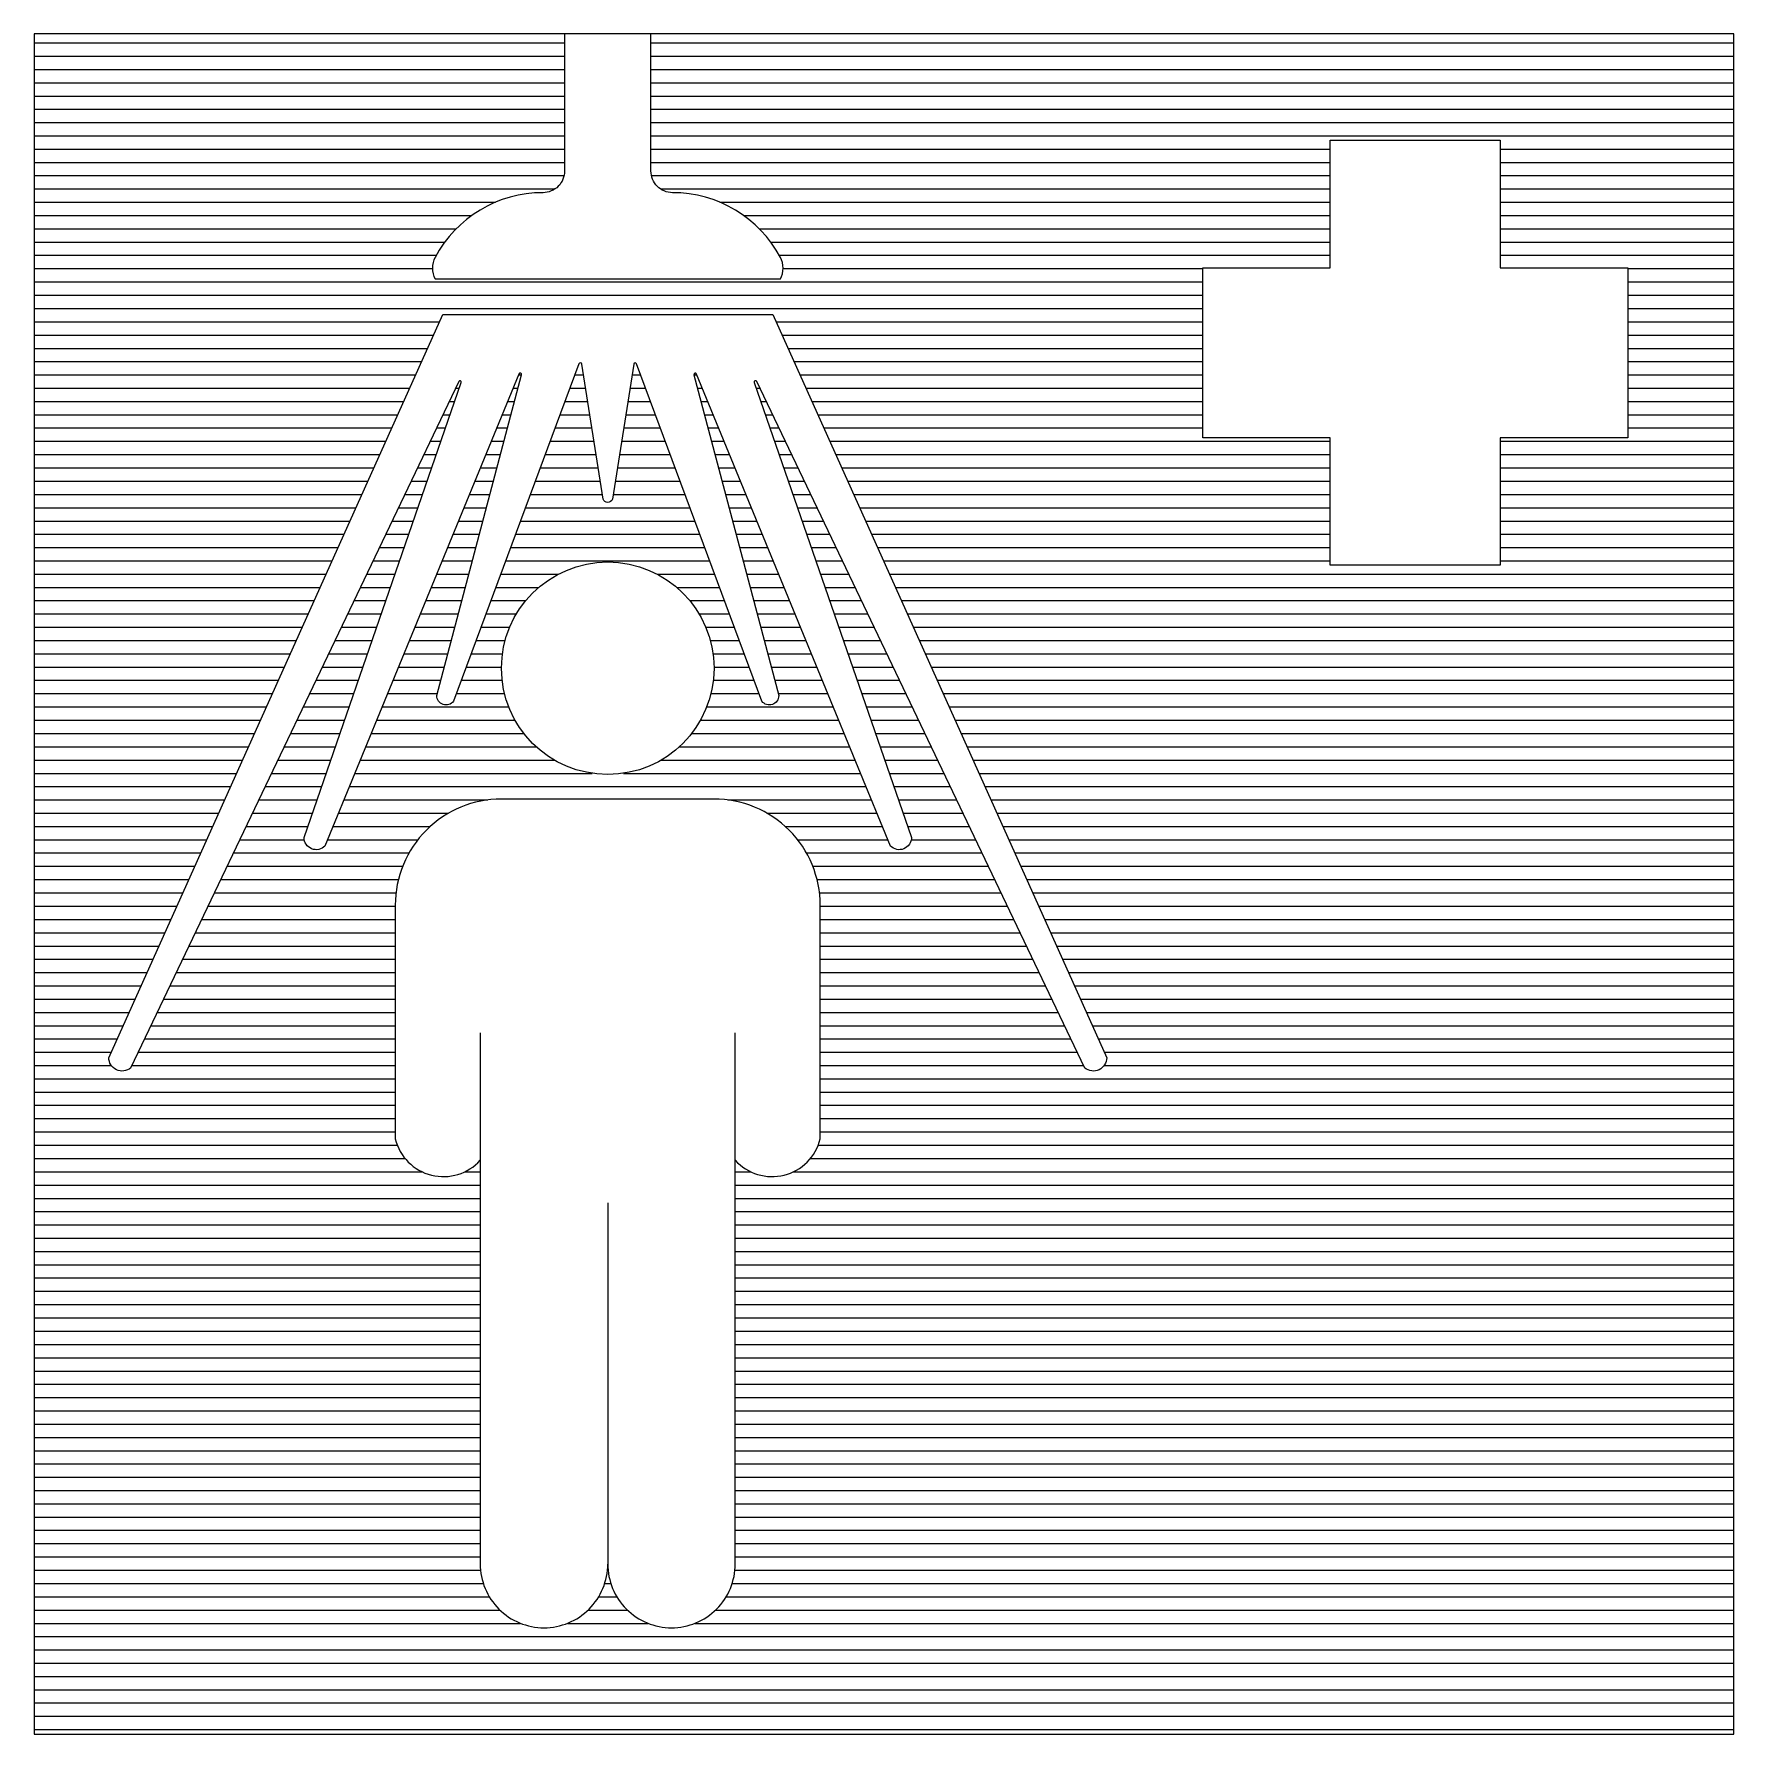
# Model space of a CAD drawing. Extents: x 4 to 16, y 73 to 85.
import ezdxf

# ---------------------------------------------------------------- set-up
doc = ezdxf.new("R2010")
doc.units = 0
doc.layers.get('0').update_dxf_attribs({"linetype": 'CONTINUOUS'})
doc.layers.add('GROEN', color=3, linetype='CONTINUOUS')
doc.layers.add('VEILIG', color=7, linetype='CONTINUOUS')

# ---------------------------------------------------------------- blocks, each defined once
blk = doc.blocks.new('*X')
at = {"color": 0}
for p, q in [((4, 84.938), (7.745, 84.938)), ((4, 84.844), (7.745, 84.844)), ((8.355, 84.938), (16, 84.938)), ((8.355, 84.844), (16, 84.844)), ((4, 84.75), (7.745, 84.75)), ((8.355, 84.75), (16, 84.75)), ((4, 84.656), (7.745, 84.656)), ((8.355, 84.656), (16, 84.656)), ((4, 84.562), (7.745, 84.562)), ((8.355, 84.562), (16, 84.562)), ((4, 84.469), (7.745, 84.469)), ((4, 84.375), (7.745, 84.375)), ((8.355, 84.469), (16, 84.469)), ((8.355, 84.375), (16, 84.375)), ((4, 84.281), (7.745, 84.281)), ((8.355, 84.281), (16, 84.281)), ((4, 84.188), (7.745, 84.188)), ((8.355, 84.188), (13.15, 84.188)), ((14.35, 84.188), (16, 84.188)), ((4, 84.094), (7.745, 84.094)), ((4, 84), (7.742, 84)), ((8.355, 84.094), (13.15, 84.094)), ((8.358, 84), (13.15, 84)), ((14.35, 84.094), (16, 84.094)), ((14.35, 84), (16, 84)), ((4, 83.906), (7.678, 83.906)), ((8.422, 83.906), (13.15, 83.906)), ((14.35, 83.906), (16, 83.906)), ((4, 83.812), (7.258, 83.812)), ((8.842, 83.812), (13.15, 83.812)), ((14.35, 83.812), (16, 83.812)), ((4, 83.719), (7.09, 83.719)), ((9.01, 83.719), (13.15, 83.719)), ((14.35, 83.719), (16, 83.719)), ((4, 83.625), (6.98, 83.625)), ((4, 83.531), (6.9, 83.531)), ((9.12, 83.625), (13.15, 83.625)), ((9.2, 83.531), (13.15, 83.531)), ((14.35, 83.625), (16, 83.625)), ((14.35, 83.531), (16, 83.531)), ((4, 83.438), (6.839, 83.438)), ((9.261, 83.438), (13.15, 83.438)), ((14.35, 83.438), (16, 83.438)), ((4, 83.344), (6.812, 83.344)), ((9.288, 83.344), (12.25, 83.344)), ((15.25, 83.344), (16, 83.344)), ((4, 83.25), (12.25, 83.25)), ((15.25, 83.25), (16, 83.25)), ((4, 83.156), (12.25, 83.156)), ((4, 83.062), (12.25, 83.062)), ((15.25, 83.156), (16, 83.156)), ((15.25, 83.062), (16, 83.062)), ((4, 82.969), (6.862, 82.969)), ((9.238, 82.969), (12.25, 82.969)), ((15.25, 82.969), (16, 82.969)), ((4, 82.875), (6.82, 82.875)), ((9.28, 82.875), (12.25, 82.875)), ((15.25, 82.875), (16, 82.875)), ((4, 82.781), (6.778, 82.781)), ((4, 82.688), (6.736, 82.688)), ((9.322, 82.781), (12.25, 82.781)), ((9.364, 82.688), (12.25, 82.688)), ((15.25, 82.781), (16, 82.781)), ((15.25, 82.688), (16, 82.688)), ((4, 82.594), (6.694, 82.594)), ((7.42, 82.594), (7.442, 82.594)), ((7.818, 82.594), (7.879, 82.594)), ((8.221, 82.594), (8.282, 82.594)), ((8.658, 82.594), (8.68, 82.594)), ((9.406, 82.594), (12.25, 82.594)), ((15.25, 82.594), (16, 82.594)), ((4, 82.5), (6.651, 82.5)), ((6.975, 82.5), (7.003, 82.5)), ((7.382, 82.5), (7.417, 82.5)), ((7.784, 82.5), (7.893, 82.5)), ((8.207, 82.5), (8.316, 82.5)), ((8.683, 82.5), (8.718, 82.5)), ((9.097, 82.5), (9.125, 82.5)), ((9.449, 82.5), (12.25, 82.5)), ((15.25, 82.5), (16, 82.5)), ((4, 82.406), (6.609, 82.406)), ((6.93, 82.406), (6.97, 82.406)), ((7.343, 82.406), (7.392, 82.406)), ((7.749, 82.406), (7.908, 82.406)), ((8.192, 82.406), (8.351, 82.406)), ((8.708, 82.406), (8.757, 82.406)), ((9.13, 82.406), (9.17, 82.406)), ((9.491, 82.406), (12.25, 82.406)), ((15.25, 82.406), (16, 82.406)), ((4, 82.312), (6.567, 82.312)), ((4, 82.219), (6.525, 82.219)), ((6.841, 82.219), (6.905, 82.219)), ((6.886, 82.312), (6.938, 82.312)), ((7.266, 82.219), (7.343, 82.219)), ((7.305, 82.312), (7.368, 82.312)), ((7.679, 82.219), (7.938, 82.219)), ((7.714, 82.312), (7.923, 82.312)), ((8.162, 82.219), (8.421, 82.219)), ((8.177, 82.312), (8.386, 82.312)), ((8.732, 82.312), (8.795, 82.312)), ((8.757, 82.219), (8.834, 82.219)), ((9.162, 82.312), (9.214, 82.312)), ((9.195, 82.219), (9.259, 82.219)), ((9.533, 82.312), (12.25, 82.312)), ((9.575, 82.219), (12.25, 82.219)), ((15.25, 82.312), (16, 82.312)), ((15.25, 82.219), (16, 82.219)), ((4, 82.125), (6.483, 82.125)), ((6.796, 82.125), (6.873, 82.125)), ((7.228, 82.125), (7.318, 82.125)), ((7.644, 82.125), (7.953, 82.125)), ((8.147, 82.125), (8.456, 82.125)), ((8.782, 82.125), (8.872, 82.125)), ((9.227, 82.125), (9.304, 82.125)), ((9.617, 82.125), (13.15, 82.125)), ((14.35, 82.125), (16, 82.125)), ((4, 82.031), (6.441, 82.031)), ((6.751, 82.031), (6.84, 82.031)), ((7.189, 82.031), (7.293, 82.031)), ((7.609, 82.031), (7.968, 82.031)), ((8.132, 82.031), (8.491, 82.031)), ((8.807, 82.031), (8.911, 82.031)), ((9.26, 82.031), (9.349, 82.031)), ((9.659, 82.031), (13.15, 82.031)), ((14.35, 82.031), (16, 82.031)), ((4, 81.938), (6.399, 81.938)), ((4, 81.844), (6.357, 81.844)), ((6.662, 81.844), (6.776, 81.844)), ((6.706, 81.938), (6.808, 81.938)), ((7.112, 81.844), (7.243, 81.844)), ((7.151, 81.938), (7.268, 81.938)), ((7.54, 81.844), (7.997, 81.844)), ((7.575, 81.938), (7.982, 81.938)), ((8.103, 81.844), (8.56, 81.844)), ((8.118, 81.938), (8.525, 81.938)), ((8.832, 81.938), (8.949, 81.938)), ((8.857, 81.844), (8.988, 81.844)), ((9.292, 81.938), (9.394, 81.938)), ((9.324, 81.844), (9.438, 81.844)), ((9.701, 81.938), (13.15, 81.938)), ((9.743, 81.844), (13.15, 81.844)), ((14.35, 81.938), (16, 81.938)), ((14.35, 81.844), (16, 81.844)), ((4, 81.75), (6.314, 81.75)), ((6.617, 81.75), (6.743, 81.75)), ((7.074, 81.75), (7.219, 81.75)), ((7.505, 81.75), (8.012, 81.75)), ((8.088, 81.75), (8.595, 81.75)), ((8.881, 81.75), (9.026, 81.75)), ((9.357, 81.75), (9.483, 81.75)), ((9.786, 81.75), (13.15, 81.75)), ((14.35, 81.75), (16, 81.75)), ((4, 81.656), (6.272, 81.656)), ((6.572, 81.656), (6.711, 81.656)), ((7.035, 81.656), (7.194, 81.656)), ((7.47, 81.656), (8.63, 81.656)), ((8.906, 81.656), (9.065, 81.656)), ((9.389, 81.656), (9.528, 81.656)), ((9.828, 81.656), (13.15, 81.656)), ((14.35, 81.656), (16, 81.656)), ((4, 81.562), (6.23, 81.562)), ((6.527, 81.562), (6.678, 81.562)), ((6.997, 81.562), (7.169, 81.562)), ((7.435, 81.562), (8.665, 81.562)), ((8.931, 81.562), (9.103, 81.562)), ((9.422, 81.562), (9.573, 81.562)), ((9.87, 81.562), (13.15, 81.562)), ((14.35, 81.562), (16, 81.562)), ((4, 81.469), (6.188, 81.469)), ((4, 81.375), (6.146, 81.375)), ((6.438, 81.375), (6.614, 81.375)), ((6.482, 81.469), (6.646, 81.469)), ((6.92, 81.375), (7.119, 81.375)), ((6.958, 81.469), (7.144, 81.469)), ((7.365, 81.375), (8.735, 81.375)), ((7.4, 81.469), (8.7, 81.469)), ((8.956, 81.469), (9.142, 81.469)), ((8.981, 81.375), (9.18, 81.375)), ((9.454, 81.469), (9.618, 81.469)), ((9.486, 81.375), (9.662, 81.375)), ((9.912, 81.469), (13.15, 81.469)), ((9.954, 81.375), (13.15, 81.375)), ((14.35, 81.469), (16, 81.469)), ((14.35, 81.375), (16, 81.375)), ((4, 81.281), (6.104, 81.281)), ((6.393, 81.281), (6.581, 81.281)), ((6.881, 81.281), (7.095, 81.281)), ((7.331, 81.281), (8.769, 81.281)), ((9.005, 81.281), (9.219, 81.281)), ((9.519, 81.281), (9.707, 81.281)), ((9.996, 81.281), (13.15, 81.281)), ((14.35, 81.281), (16, 81.281)), ((4, 81.188), (6.062, 81.188)), ((6.348, 81.188), (6.549, 81.188)), ((6.843, 81.188), (7.07, 81.188)), ((7.296, 81.188), (7.702, 81.188)), ((8.398, 81.188), (8.804, 81.188)), ((9.03, 81.188), (9.257, 81.188)), ((9.551, 81.188), (9.752, 81.188)), ((10.038, 81.188), (16, 81.188)), ((4, 81.094), (6.02, 81.094)), ((4, 81), (5.978, 81)), ((6.258, 81), (6.484, 81)), ((6.303, 81.094), (6.516, 81.094)), ((6.765, 81), (7.02, 81)), ((6.804, 81.094), (7.045, 81.094)), ((7.226, 81), (7.471, 81)), ((7.261, 81.094), (7.563, 81.094)), ((8.537, 81.094), (8.839, 81.094)), ((8.629, 81), (8.874, 81)), ((9.055, 81.094), (9.296, 81.094)), ((9.08, 81), (9.335, 81)), ((9.584, 81.094), (9.797, 81.094)), ((9.616, 81), (9.842, 81)), ((10.08, 81.094), (16, 81.094)), ((10.122, 81), (16, 81)), ((4, 80.906), (5.935, 80.906)), ((6.214, 80.906), (6.451, 80.906)), ((6.727, 80.906), (6.995, 80.906)), ((7.191, 80.906), (7.405, 80.906)), ((8.695, 80.906), (8.909, 80.906)), ((9.105, 80.906), (9.373, 80.906)), ((9.649, 80.906), (9.886, 80.906)), ((10.165, 80.906), (16, 80.906)), ((4, 80.812), (5.893, 80.812)), ((6.169, 80.812), (6.419, 80.812)), ((6.688, 80.812), (6.971, 80.812)), ((7.156, 80.812), (7.358, 80.812)), ((8.742, 80.812), (8.944, 80.812)), ((9.129, 80.812), (9.412, 80.812)), ((9.681, 80.812), (9.931, 80.812)), ((10.207, 80.812), (16, 80.812)), ((4, 80.719), (5.851, 80.719)), ((6.124, 80.719), (6.387, 80.719)), ((6.65, 80.719), (6.946, 80.719)), ((7.122, 80.719), (7.326, 80.719)), ((8.774, 80.719), (8.978, 80.719)), ((9.154, 80.719), (9.45, 80.719)), ((9.713, 80.719), (9.976, 80.719)), ((10.249, 80.719), (16, 80.719)), ((4, 80.625), (5.809, 80.625)), ((4, 80.531), (5.767, 80.531)), ((6.034, 80.531), (6.322, 80.531)), ((6.079, 80.625), (6.354, 80.625)), ((6.573, 80.531), (6.896, 80.531)), ((6.611, 80.625), (6.921, 80.625)), ((7.052, 80.531), (7.3, 80.531)), ((7.087, 80.625), (7.307, 80.625)), ((8.793, 80.625), (9.013, 80.625)), ((8.8, 80.531), (9.048, 80.531)), ((9.179, 80.625), (9.489, 80.625)), ((9.204, 80.531), (9.527, 80.531)), ((9.746, 80.625), (10.021, 80.625)), ((9.778, 80.531), (10.066, 80.531)), ((10.291, 80.625), (16, 80.625)), ((10.333, 80.531), (16, 80.531)), ((4, 80.438), (5.725, 80.438)), ((5.99, 80.438), (6.289, 80.438)), ((6.534, 80.438), (6.871, 80.438)), ((7.017, 80.438), (7.305, 80.438)), ((8.795, 80.438), (9.083, 80.438)), ((9.229, 80.438), (9.566, 80.438)), ((9.811, 80.438), (10.11, 80.438)), ((10.375, 80.438), (16, 80.438)), ((4, 80.344), (5.683, 80.344)), ((5.945, 80.344), (6.257, 80.344)), ((6.496, 80.344), (6.846, 80.344)), ((6.982, 80.344), (7.322, 80.344)), ((8.778, 80.344), (9.118, 80.344)), ((9.254, 80.344), (9.604, 80.344)), ((9.843, 80.344), (10.155, 80.344)), ((10.417, 80.344), (16, 80.344)), ((4, 80.25), (5.641, 80.25)), ((5.9, 80.25), (6.224, 80.25)), ((6.457, 80.25), (7.351, 80.25)), ((8.749, 80.25), (9.643, 80.25)), ((9.876, 80.25), (10.2, 80.25)), ((10.459, 80.25), (16, 80.25)), ((4, 80.156), (5.598, 80.156)), ((4, 80.062), (5.556, 80.062)), ((5.81, 80.062), (6.16, 80.062)), ((5.855, 80.156), (6.192, 80.156)), ((6.38, 80.062), (7.458, 80.062)), ((6.419, 80.156), (7.396, 80.156)), ((8.642, 80.062), (9.72, 80.062)), ((8.704, 80.156), (9.681, 80.156)), ((9.908, 80.156), (10.245, 80.156)), ((9.94, 80.062), (10.29, 80.062)), ((10.502, 80.156), (16, 80.156)), ((10.544, 80.062), (16, 80.062)), ((4, 79.969), (5.514, 79.969)), ((5.766, 79.969), (6.127, 79.969)), ((6.342, 79.969), (7.545, 79.969)), ((8.555, 79.969), (9.758, 79.969)), ((9.973, 79.969), (10.334, 79.969)), ((10.586, 79.969), (16, 79.969)), ((4, 79.875), (5.472, 79.875)), ((5.721, 79.875), (6.095, 79.875)), ((6.303, 79.875), (7.673, 79.875)), ((8.427, 79.875), (9.797, 79.875)), ((10.005, 79.875), (10.379, 79.875)), ((10.628, 79.875), (16, 79.875)), ((4, 79.781), (5.43, 79.781)), ((4, 79.688), (5.388, 79.688)), ((5.631, 79.688), (6.03, 79.688)), ((5.676, 79.781), (6.062, 79.781)), ((6.226, 79.688), (9.874, 79.688)), ((6.265, 79.781), (7.94, 79.781)), ((8.16, 79.781), (9.835, 79.781)), ((10.038, 79.781), (10.424, 79.781)), ((10.07, 79.688), (10.469, 79.688)), ((10.67, 79.781), (16, 79.781)), ((10.712, 79.688), (16, 79.688)), ((4, 79.594), (5.346, 79.594)), ((5.586, 79.594), (5.998, 79.594)), ((6.188, 79.594), (7.203, 79.594)), ((8.897, 79.594), (9.912, 79.594)), ((10.102, 79.594), (10.514, 79.594)), ((10.754, 79.594), (16, 79.594)), ((4, 79.5), (5.304, 79.5)), ((5.542, 79.5), (5.965, 79.5)), ((6.149, 79.5), (6.926, 79.5)), ((9.174, 79.5), (9.951, 79.5)), ((10.135, 79.5), (10.558, 79.5)), ((10.796, 79.5), (16, 79.5)), ((4, 79.406), (5.261, 79.406)), ((5.497, 79.406), (5.933, 79.406)), ((6.111, 79.406), (6.797, 79.406)), ((9.303, 79.406), (9.989, 79.406)), ((10.167, 79.406), (10.603, 79.406)), ((10.839, 79.406), (16, 79.406)), ((4, 79.312), (5.219, 79.312)), ((4, 79.219), (5.177, 79.219)), ((5.407, 79.219), (6.647, 79.219)), ((5.452, 79.312), (5.907, 79.312)), ((6.072, 79.312), (6.71, 79.312)), ((9.39, 79.312), (10.028, 79.312)), ((9.453, 79.219), (10.693, 79.219)), ((10.193, 79.312), (10.648, 79.312)), ((10.881, 79.312), (16, 79.312)), ((10.923, 79.219), (16, 79.219)), ((4, 79.125), (5.135, 79.125)), ((5.362, 79.125), (6.602, 79.125)), ((9.498, 79.125), (10.738, 79.125)), ((10.965, 79.125), (16, 79.125)), ((4, 79.031), (5.093, 79.031)), ((5.318, 79.031), (6.572, 79.031)), ((9.528, 79.031), (10.782, 79.031)), ((11.007, 79.031), (16, 79.031)), ((4, 78.938), (5.051, 78.938)), ((4, 78.844), (5.009, 78.844)), ((5.228, 78.844), (6.55, 78.844)), ((5.273, 78.938), (6.555, 78.938)), ((9.545, 78.938), (10.827, 78.938)), ((9.55, 78.844), (10.872, 78.844)), ((11.049, 78.938), (16, 78.938)), ((11.091, 78.844), (16, 78.844)), ((4, 78.75), (4.967, 78.75)), ((5.183, 78.75), (6.55, 78.75)), ((9.55, 78.75), (10.917, 78.75)), ((11.133, 78.75), (16, 78.75)), ((4, 78.656), (4.925, 78.656)), ((5.138, 78.656), (6.55, 78.656)), ((9.55, 78.656), (10.962, 78.656)), ((11.175, 78.656), (16, 78.656)), ((4, 78.562), (4.882, 78.562)), ((5.094, 78.562), (6.55, 78.562)), ((9.55, 78.562), (11.006, 78.562)), ((11.218, 78.562), (16, 78.562)), ((4, 78.469), (4.84, 78.469)), ((4, 78.375), (4.798, 78.375)), ((5.004, 78.375), (6.55, 78.375)), ((5.049, 78.469), (6.55, 78.469)), ((9.55, 78.469), (11.051, 78.469)), ((9.55, 78.375), (11.096, 78.375)), ((11.26, 78.469), (16, 78.469)), ((11.302, 78.375), (16, 78.375)), ((4, 78.281), (4.756, 78.281)), ((4.959, 78.281), (6.55, 78.281)), ((9.55, 78.281), (11.141, 78.281)), ((11.344, 78.281), (16, 78.281)), ((4, 78.188), (4.714, 78.188)), ((4.914, 78.188), (6.55, 78.188)), ((9.55, 78.188), (11.186, 78.188)), ((11.386, 78.188), (16, 78.188)), ((4, 78.094), (4.672, 78.094)), ((4, 78), (4.63, 78)), ((4.825, 78), (6.55, 78)), ((4.87, 78.094), (6.55, 78.094)), ((9.55, 78.094), (11.23, 78.094)), ((9.55, 78), (11.275, 78)), ((11.428, 78.094), (16, 78.094)), ((11.47, 78), (16, 78)), ((4, 77.906), (4.588, 77.906)), ((4.78, 77.906), (6.55, 77.906)), ((9.55, 77.906), (11.32, 77.906)), ((11.512, 77.906), (16, 77.906)), ((4, 77.812), (4.545, 77.812)), ((4.735, 77.812), (6.55, 77.812)), ((9.55, 77.812), (11.365, 77.812)), ((11.555, 77.812), (16, 77.812)), ((4, 77.719), (4.546, 77.719)), ((4.69, 77.719), (6.55, 77.719)), ((9.55, 77.719), (11.41, 77.719)), ((11.554, 77.719), (16, 77.719)), ((4, 77.625), (6.55, 77.625)), ((4, 77.531), (6.55, 77.531)), ((9.55, 77.625), (16, 77.625)), ((9.55, 77.531), (16, 77.531)), ((4, 77.438), (6.55, 77.438)), ((9.55, 77.438), (16, 77.438)), ((4, 77.344), (6.55, 77.344)), ((9.55, 77.344), (16, 77.344)), ((4, 77.25), (6.55, 77.25)), ((9.55, 77.25), (16, 77.25)), ((4, 77.156), (6.564, 77.156)), ((4, 77.062), (6.619, 77.062)), ((9.481, 77.062), (16, 77.062)), ((9.536, 77.156), (16, 77.156)), ((4, 76.969), (6.739, 76.969)), ((7.041, 76.969), (7.15, 76.969)), ((8.95, 76.969), (9.059, 76.969)), ((9.361, 76.969), (16, 76.969)), ((4, 76.875), (7.15, 76.875)), ((8.95, 76.875), (16, 76.875)), ((4, 76.781), (7.15, 76.781)), ((4, 76.688), (7.15, 76.688)), ((8.95, 76.781), (16, 76.781)), ((8.95, 76.688), (16, 76.688)), ((4, 76.594), (7.15, 76.594)), ((8.95, 76.594), (16, 76.594)), ((4, 76.5), (7.15, 76.5)), ((8.95, 76.5), (16, 76.5)), ((4, 76.406), (7.15, 76.406)), ((8.95, 76.406), (16, 76.406)), ((4, 76.312), (7.15, 76.312)), ((4, 76.219), (7.15, 76.219)), ((8.95, 76.312), (16, 76.312)), ((8.95, 76.219), (16, 76.219)), ((4, 76.125), (7.15, 76.125)), ((8.95, 76.125), (16, 76.125)), ((4, 76.031), (7.15, 76.031)), ((8.95, 76.031), (16, 76.031)), ((4, 75.938), (7.15, 75.938)), ((4, 75.844), (7.15, 75.844)), ((8.95, 75.938), (16, 75.938)), ((8.95, 75.844), (16, 75.844)), ((4, 75.75), (7.15, 75.75)), ((8.95, 75.75), (16, 75.75)), ((4, 75.656), (7.15, 75.656)), ((8.95, 75.656), (16, 75.656)), ((4, 75.562), (7.15, 75.562)), ((8.95, 75.562), (16, 75.562)), ((4, 75.469), (7.15, 75.469)), ((4, 75.375), (7.15, 75.375)), ((8.95, 75.469), (16, 75.469)), ((8.95, 75.375), (16, 75.375)), ((4, 75.281), (7.15, 75.281)), ((8.95, 75.281), (16, 75.281)), ((4, 75.188), (7.15, 75.188)), ((8.95, 75.188), (16, 75.188)), ((4, 75.094), (7.15, 75.094)), ((4, 75), (7.15, 75)), ((8.95, 75.094), (16, 75.094)), ((8.95, 75), (16, 75)), ((4, 74.906), (7.15, 74.906)), ((8.95, 74.906), (16, 74.906)), ((4, 74.812), (7.15, 74.812)), ((8.95, 74.812), (16, 74.812)), ((4, 74.719), (7.15, 74.719)), ((8.95, 74.719), (16, 74.719)), ((4, 74.625), (7.15, 74.625)), ((4, 74.531), (7.15, 74.531)), ((8.95, 74.625), (16, 74.625)), ((8.95, 74.531), (16, 74.531)), ((4, 74.438), (7.15, 74.438)), ((8.95, 74.438), (16, 74.438)), ((4, 74.344), (7.15, 74.344)), ((8.95, 74.344), (16, 74.344)), ((4, 74.25), (7.15, 74.25)), ((8.95, 74.25), (16, 74.25)), ((4, 74.156), (7.152, 74.156)), ((4, 74.062), (7.172, 74.062)), ((8.028, 74.062), (8.072, 74.062)), ((8.048, 74.156), (8.052, 74.156)), ((8.928, 74.062), (16, 74.062)), ((8.948, 74.156), (16, 74.156)), ((4, 73.969), (7.214, 73.969)), ((7.986, 73.969), (8.114, 73.969)), ((8.886, 73.969), (16, 73.969)), ((4, 73.875), (7.289, 73.875)), ((7.911, 73.875), (8.189, 73.875)), ((8.811, 73.875), (16, 73.875)), ((4, 73.781), (7.435, 73.781)), ((4, 73.688), (16, 73.688)), ((7.765, 73.781), (8.335, 73.781)), ((8.665, 73.781), (16, 73.781)), ((4, 73.594), (16, 73.594)), ((4, 73.5), (16, 73.5)), ((4, 73.406), (16, 73.406)), ((4, 73.312), (16, 73.312)), ((4, 73.219), (16, 73.219)), ((4, 73.125), (16, 73.125)), ((4, 73.031), (16, 73.031))]:
    blk.add_line(p, q, dxfattribs=at)

msp = doc.modelspace()

# ---------------------------------------------------------------- linework, layer by layer
at = {"layer": 'VEILIG', "color": 0}
for p, q in [((16, 85), (4, 85)), ((4, 85), (4, 73)), ((16, 73), (16, 85)), ((7.15, 77.95), (7.15, 77.05)), ((8.95, 77.05), (8.95, 77.95)), ((8.05, 76.75), (8.05, 74.2)), ((4, 73), (16, 73))]:
    msp.add_line(p, q, dxfattribs=at)
msp.add_lwpolyline([(7.745, 85), (7.745, 84.033, -0.414214), (7.593, 83.88, 0.276984), (6.831, 83.423, 0.25), (6.831, 83.271), (9.269, 83.271, 0.25), (9.269, 83.423, 0.276984), (8.507, 83.88, -0.414214), (8.355, 84.033), (8.355, 85)], format="xyb", dxfattribs=at)
msp.add_lwpolyline([(13.15, 84.25), (14.35, 84.25), (14.35, 83.35), (15.25, 83.35), (15.25, 82.15), (14.35, 82.15), (14.35, 81.25), (13.15, 81.25), (13.15, 82.15), (12.25, 82.15), (12.25, 83.35), (13.15, 83.35)], close=True, dxfattribs=at)
for points in [[(8.017, 81.717), (7.867, 82.67, 0.785044), (7.847, 82.671), (6.962, 80.29, -0.72017), (6.843, 80.33), (7.442, 82.594, 0.919175), (7.423, 82.6), (6.054, 79.268, -0.670213), (5.906, 79.328), (7.016, 82.54, 0.945856), (6.998, 82.548), (4.682, 77.701, -0.630444), (4.528, 77.774), (6.885, 83.021), (8.05, 83.021), (9.215, 83.021), (11.572, 77.774, -0.630444), (11.418, 77.701), (9.102, 82.548, 0.945856), (9.084, 82.54), (10.194, 79.328, -0.670213), (10.046, 79.268), (8.677, 82.6, 0.919175), (8.658, 82.594), (9.257, 80.33, -0.72017), (9.138, 80.29), (8.253, 82.671, 0.785044), (8.233, 82.67), (8.083, 81.717, -0.726898)], [(7.15, 77.05), (7.15, 74.2, 0.414214), (7.6, 73.75, 0.414214), (8.05, 74.2, 0.414214), (8.5, 73.75, 0.414214), (8.95, 74.2), (8.95, 77.05, 0.599581), (9.55, 77.2), (9.55, 78.85, 0.414214), (8.8, 79.6), (8.05, 79.6), (7.3, 79.6, 0.414214), (6.55, 78.85), (6.55, 77.2, 0.599581)]]:
    msp.add_lwpolyline(points, format="xyb", close=True, dxfattribs=at)
msp.add_circle((8.05, 80.523), 0.75, dxfattribs=at)

# ---------------------------------------------------------------- block references
at = {"layer": 'GROEN', "color": 0}
msp.add_blockref('*X', (0, 0), dxfattribs=at)

doc.saveas('drawing.dxf')
